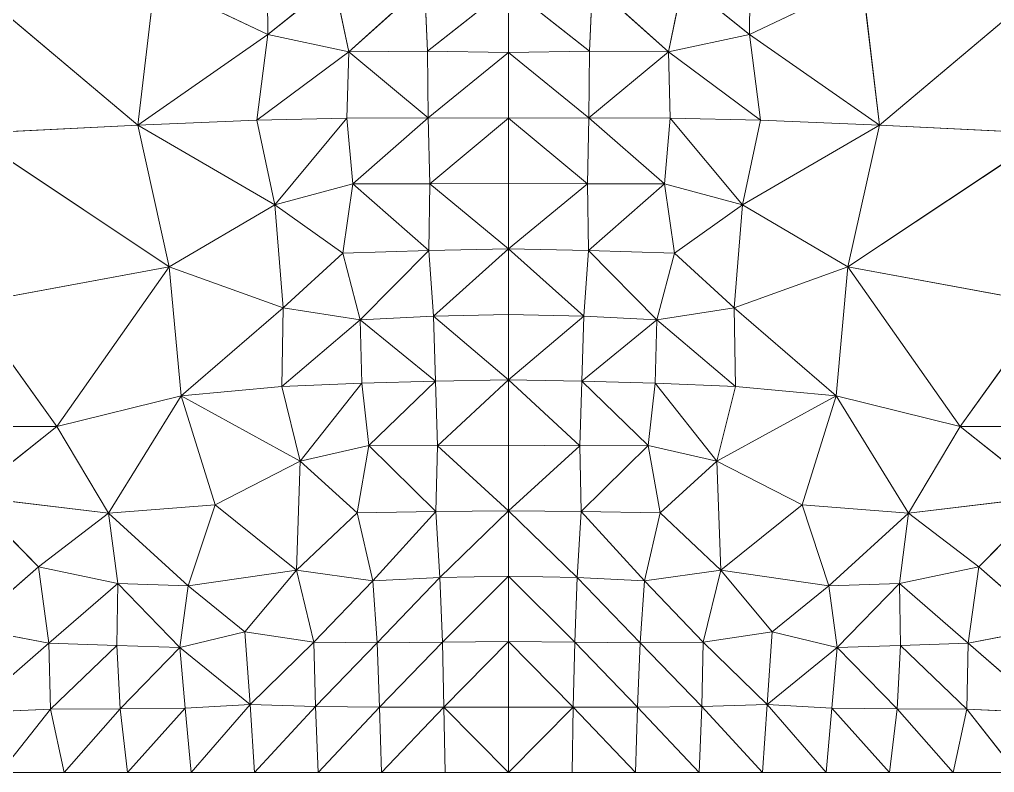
# Model space of a CAD drawing. Header units: metres. Extents: x 0 to 8, y 0 to 4.
# Drawn here: x 1.2734 to 1.7251, y 0 to 0.3486 of the extents above; entities that cross this region are included whole.
import ezdxf

# ---------------------------------------------------------------- set-up
doc = ezdxf.new("R2010")
doc.units = ezdxf.units.M
doc.header["$MEASUREMENT"] = 0
for name, color, linetype, lineweight in [('DL_FE_MESH', 134, 'Continuous', 0), ('DL_FE_MESH_CELLS_8', 132, 'Continuous', 0), ('DL_FE_MESH_CELLS_9', 132, 'Continuous', 0), ('DL_TOPOLOGY', 7, 'Continuous', 0)]:
    doc.layers.add(name, color=color, linetype=linetype, lineweight=lineweight)

msp = doc.modelspace()

# ---------------------------------------------------------------- linework, layer by layer
at = {"layer": 'DL_FE_MESH'}
for p, q in [((1.38799, 0.39184), (1.38846, 0.34169)), ((1.61154, 0.34169), (1.61201, 0.39184)), ((1.32819, 0.29976), (1.33616, 0.36657)), ((1.38846, 0.34169), (1.33616, 0.36657)), ((1.38846, 0.34169), (1.41912, 0.36642)), ((1.42597, 0.3337), (1.41912, 0.36642)), ((1.58088, 0.36642), (1.57403, 0.3337)), ((1.58088, 0.36642), (1.61154, 0.34169)), ((1.66384, 0.36657), (1.61154, 0.34169)), ((1.66384, 0.36657), (1.67181, 0.29976)), ((1.32819, 0.29976), (1.25, 0.36563)), ((1.46107, 0.36522), (1.42597, 0.3337)), ((1.46107, 0.36522), (1.46251, 0.33391)), ((1.46251, 0.33391), (1.5, 0.36364)), ((1.53749, 0.33391), (1.5, 0.36364)), ((1.53749, 0.33391), (1.53893, 0.36522)), ((1.53893, 0.36522), (1.57403, 0.3337)), ((1.67181, 0.29976), (1.75, 0.36563)), ((1.38846, 0.34169), (1.32819, 0.29976)), ((1.38339, 0.30199), (1.38846, 0.34169)), ((1.42597, 0.3337), (1.38846, 0.34169)), ((1.61154, 0.34169), (1.57403, 0.3337)), ((1.61154, 0.34169), (1.67181, 0.29976)), ((1.61154, 0.34169), (1.61661, 0.30199)), ((1.42597, 0.3337), (1.38339, 0.30199)), ((1.42511, 0.30294), (1.42597, 0.3337)), ((1.42597, 0.3337), (1.46251, 0.33391)), ((1.46279, 0.30318), (1.42597, 0.3337)), ((1.5, 0.33333), (1.46251, 0.33391)), ((1.46251, 0.33391), (1.46279, 0.30318)), ((1.46279, 0.30318), (1.5, 0.33333)), ((1.5, 0.33333), (1.53749, 0.33391)), ((1.53721, 0.30318), (1.5, 0.33333)), ((1.53721, 0.30318), (1.53749, 0.33391)), ((1.53721, 0.30318), (1.57403, 0.3337)), ((1.57403, 0.3337), (1.53749, 0.33391)), ((1.57403, 0.3337), (1.61661, 0.30199)), ((1.57403, 0.3337), (1.57489, 0.30294)), ((1.38339, 0.30199), (1.42511, 0.30294)), ((1.42511, 0.30294), (1.39168, 0.26279)), ((1.42511, 0.30294), (1.46279, 0.30318)), ((1.42784, 0.27254), (1.42511, 0.30294)), ((1.46279, 0.30318), (1.42784, 0.27254)), ((1.5, 0.30303), (1.46279, 0.30318)), ((1.46279, 0.30318), (1.46348, 0.27259)), ((1.46348, 0.27259), (1.5, 0.30303)), ((1.5, 0.30303), (1.53721, 0.30318)), ((1.53652, 0.27259), (1.5, 0.30303)), ((1.53652, 0.27259), (1.53721, 0.30318)), ((1.57489, 0.30294), (1.53721, 0.30318)), ((1.53721, 0.30318), (1.57216, 0.27254)), ((1.57489, 0.30294), (1.57216, 0.27254)), ((1.61661, 0.30199), (1.57489, 0.30294)), ((1.57489, 0.30294), (1.60832, 0.26279)), ((1.25, 0.29583), (1.32819, 0.29976)), ((1.32819, 0.29976), (1.38339, 0.30199)), ((1.34279, 0.23411), (1.32819, 0.29976)), ((1.39168, 0.26279), (1.32819, 0.29976)), ((1.39168, 0.26279), (1.38339, 0.30199)), ((1.61661, 0.30199), (1.60832, 0.26279)), ((1.67181, 0.29976), (1.60832, 0.26279)), ((1.67181, 0.29976), (1.61661, 0.30199)), ((1.67181, 0.29976), (1.65721, 0.23411)), ((1.75, 0.29583), (1.67181, 0.29976)), ((1.34279, 0.23411), (1.25, 0.29583)), ((1.65721, 0.23411), (1.75, 0.29583)), ((1.39168, 0.26279), (1.42784, 0.27254)), ((1.42316, 0.24045), (1.42784, 0.27254)), ((1.42784, 0.27254), (1.46348, 0.27259)), ((1.46301, 0.24173), (1.42784, 0.27254)), ((1.46348, 0.27259), (1.46301, 0.24173)), ((1.5, 0.27273), (1.46348, 0.27259)), ((1.46348, 0.27259), (1.5, 0.24242)), ((1.5, 0.27273), (1.53652, 0.27259)), ((1.53652, 0.27259), (1.5, 0.24242)), ((1.53699, 0.24173), (1.53652, 0.27259)), ((1.57216, 0.27254), (1.53652, 0.27259)), ((1.53699, 0.24173), (1.57216, 0.27254)), ((1.57216, 0.27254), (1.60832, 0.26279)), ((1.57216, 0.27254), (1.57684, 0.24045)), ((1.34279, 0.23411), (1.39168, 0.26279)), ((1.39168, 0.26279), (1.39554, 0.21512)), ((1.42316, 0.24045), (1.39168, 0.26279)), ((1.60832, 0.26279), (1.57684, 0.24045)), ((1.60446, 0.21512), (1.60832, 0.26279)), ((1.65721, 0.23411), (1.60832, 0.26279)), ((1.39554, 0.21512), (1.42316, 0.24045)), ((1.42316, 0.24045), (1.46301, 0.24173)), ((1.43126, 0.20954), (1.42316, 0.24045)), ((1.46301, 0.24173), (1.43126, 0.20954)), ((1.5, 0.24242), (1.46301, 0.24173)), ((1.46301, 0.24173), (1.46518, 0.21121)), ((1.46518, 0.21121), (1.5, 0.24242)), ((1.5, 0.24242), (1.53699, 0.24173)), ((1.53482, 0.21121), (1.5, 0.24242)), ((1.53482, 0.21121), (1.53699, 0.24173)), ((1.57684, 0.24045), (1.53699, 0.24173)), ((1.53699, 0.24173), (1.56874, 0.20954)), ((1.57684, 0.24045), (1.56874, 0.20954)), ((1.57684, 0.24045), (1.60446, 0.21512)), ((1.25, 0.21702), (1.34279, 0.23411)), ((1.2908, 0.16019), (1.34279, 0.23411)), ((1.3483, 0.17438), (1.34279, 0.23411)), ((1.34279, 0.23411), (1.39554, 0.21512)), ((1.65721, 0.23411), (1.60446, 0.21512)), ((1.65721, 0.23411), (1.6517, 0.17438)), ((1.65721, 0.23411), (1.75, 0.21702)), ((1.65721, 0.23411), (1.7092, 0.16019)), ((1.2908, 0.16019), (1.25, 0.21702)), ((1.75, 0.21702), (1.7092, 0.16019)), ((1.39554, 0.21512), (1.3483, 0.17438)), ((1.39496, 0.17874), (1.39554, 0.21512)), ((1.43126, 0.20954), (1.39554, 0.21512)), ((1.60446, 0.21512), (1.56874, 0.20954)), ((1.60446, 0.21512), (1.6517, 0.17438)), ((1.60446, 0.21512), (1.60504, 0.17874)), ((1.43126, 0.20954), (1.39496, 0.17874)), ((1.43126, 0.20954), (1.46518, 0.21121)), ((1.43206, 0.18032), (1.43126, 0.20954)), ((1.46613, 0.18124), (1.43126, 0.20954)), ((1.5, 0.21212), (1.46518, 0.21121)), ((1.46518, 0.21121), (1.5, 0.18182)), ((1.46518, 0.21121), (1.46613, 0.18124)), ((1.5, 0.21212), (1.53482, 0.21121)), ((1.53482, 0.21121), (1.5, 0.18182)), ((1.53387, 0.18124), (1.53482, 0.21121)), ((1.53387, 0.18124), (1.56874, 0.20954)), ((1.56874, 0.20954), (1.53482, 0.21121)), ((1.56874, 0.20954), (1.56794, 0.18032)), ((1.56874, 0.20954), (1.60504, 0.17874)), ((1.43206, 0.18032), (1.46613, 0.18124)), ((1.46613, 0.18124), (1.43528, 0.1514)), ((1.5, 0.18182), (1.46613, 0.18124)), ((1.46613, 0.18124), (1.467, 0.15129)), ((1.467, 0.15129), (1.5, 0.18182)), ((1.5, 0.18182), (1.53387, 0.18124)), ((1.533, 0.15129), (1.5, 0.18182)), ((1.533, 0.15129), (1.53387, 0.18124)), ((1.56794, 0.18032), (1.53387, 0.18124)), ((1.53387, 0.18124), (1.56472, 0.1514)), ((1.3483, 0.17438), (1.39496, 0.17874)), ((1.39496, 0.17874), (1.43206, 0.18032)), ((1.40349, 0.14415), (1.39496, 0.17874)), ((1.43206, 0.18032), (1.40349, 0.14415)), ((1.43528, 0.1514), (1.43206, 0.18032)), ((1.56794, 0.18032), (1.56472, 0.1514)), ((1.60504, 0.17874), (1.56794, 0.18032)), ((1.56794, 0.18032), (1.59651, 0.14415)), ((1.60504, 0.17874), (1.59651, 0.14415)), ((1.6517, 0.17438), (1.60504, 0.17874)), ((1.2908, 0.16019), (1.3483, 0.17438)), ((1.3483, 0.17438), (1.31474, 0.12005)), ((1.36404, 0.12398), (1.3483, 0.17438)), ((1.40349, 0.14415), (1.3483, 0.17438)), ((1.6517, 0.17438), (1.59651, 0.14415)), ((1.6517, 0.17438), (1.63596, 0.12398)), ((1.6517, 0.17438), (1.7092, 0.16019)), ((1.6517, 0.17438), (1.68526, 0.12005)), ((1.2908, 0.16019), (1.2092, 0.16019)), ((1.25, 0.12786), (1.2908, 0.16019)), ((1.31474, 0.12005), (1.2908, 0.16019)), ((1.7092, 0.16019), (1.68526, 0.12005)), ((1.7092, 0.16019), (1.7908, 0.16019)), ((1.7092, 0.16019), (1.75, 0.12786)), ((1.40349, 0.14415), (1.43528, 0.1514)), ((1.4298, 0.12015), (1.43528, 0.1514)), ((1.43528, 0.1514), (1.467, 0.15129)), ((1.46631, 0.12078), (1.43528, 0.1514)), ((1.467, 0.15129), (1.46631, 0.12078)), ((1.5, 0.15152), (1.467, 0.15129)), ((1.467, 0.15129), (1.5, 0.12121)), ((1.5, 0.15152), (1.533, 0.15129)), ((1.533, 0.15129), (1.5, 0.12121)), ((1.56472, 0.1514), (1.533, 0.15129)), ((1.53369, 0.12078), (1.533, 0.15129)), ((1.53369, 0.12078), (1.56472, 0.1514)), ((1.56472, 0.1514), (1.59651, 0.14415)), ((1.56472, 0.1514), (1.5702, 0.12015)), ((1.36404, 0.12398), (1.40349, 0.14415)), ((1.40349, 0.14415), (1.40172, 0.0937)), ((1.4298, 0.12015), (1.40349, 0.14415)), ((1.59651, 0.14415), (1.5702, 0.12015)), ((1.59651, 0.14415), (1.63596, 0.12398)), ((1.59828, 0.0937), (1.59651, 0.14415)), ((1.28219, 0.09527), (1.25, 0.12786)), ((1.31474, 0.12005), (1.25, 0.12786)), ((1.68526, 0.12005), (1.75, 0.12786)), ((1.75, 0.12786), (1.71781, 0.09527)), ((1.31474, 0.12005), (1.36404, 0.12398)), ((1.35159, 0.08636), (1.36404, 0.12398)), ((1.40172, 0.0937), (1.36404, 0.12398)), ((1.63596, 0.12398), (1.59828, 0.0937)), ((1.68526, 0.12005), (1.63596, 0.12398)), ((1.63596, 0.12398), (1.64841, 0.08636)), ((1.28219, 0.09527), (1.31474, 0.12005)), ((1.31894, 0.08751), (1.31474, 0.12005)), ((1.35159, 0.08636), (1.31474, 0.12005)), ((1.40172, 0.0937), (1.4298, 0.12015)), ((1.4298, 0.12015), (1.46631, 0.12078)), ((1.43704, 0.08869), (1.4298, 0.12015)), ((1.46631, 0.12078), (1.43704, 0.08869)), ((1.5, 0.12121), (1.46631, 0.12078)), ((1.46631, 0.12078), (1.46821, 0.09022)), ((1.46821, 0.09022), (1.5, 0.12121)), ((1.5, 0.12121), (1.53369, 0.12078)), ((1.53179, 0.09022), (1.5, 0.12121)), ((1.53179, 0.09022), (1.53369, 0.12078)), ((1.5702, 0.12015), (1.53369, 0.12078)), ((1.53369, 0.12078), (1.56296, 0.08869)), ((1.5702, 0.12015), (1.56296, 0.08869)), ((1.5702, 0.12015), (1.59828, 0.0937)), ((1.64841, 0.08636), (1.68526, 0.12005)), ((1.68526, 0.12005), (1.68106, 0.08751)), ((1.68526, 0.12005), (1.71781, 0.09527)), ((1.25, 0.06698), (1.28219, 0.09527)), ((1.28707, 0.05995), (1.28219, 0.09527)), ((1.28219, 0.09527), (1.31894, 0.08751)), ((1.71781, 0.09527), (1.68106, 0.08751)), ((1.71781, 0.09527), (1.71293, 0.05995)), ((1.71781, 0.09527), (1.75, 0.06698)), ((1.40172, 0.0937), (1.35159, 0.08636)), ((1.37786, 0.06514), (1.40172, 0.0937)), ((1.4098, 0.06038), (1.40172, 0.0937)), ((1.40172, 0.0937), (1.43704, 0.08869)), ((1.5, 0.09091), (1.46821, 0.09022)), ((1.46935, 0.06029), (1.5, 0.09091)), ((1.5, 0.09091), (1.53179, 0.09022)), ((1.53065, 0.06029), (1.5, 0.09091)), ((1.59828, 0.0937), (1.56296, 0.08869)), ((1.59828, 0.0937), (1.5902, 0.06038)), ((1.59828, 0.0937), (1.64841, 0.08636)), ((1.59828, 0.0937), (1.62214, 0.06514)), ((1.31894, 0.08751), (1.28707, 0.05995)), ((1.31846, 0.05885), (1.31894, 0.08751)), ((1.31894, 0.08751), (1.35159, 0.08636)), ((1.34773, 0.05787), (1.31894, 0.08751)), ((1.34773, 0.05787), (1.35159, 0.08636)), ((1.37786, 0.06514), (1.35159, 0.08636)), ((1.43704, 0.08869), (1.4098, 0.06038)), ((1.46821, 0.09022), (1.43704, 0.08869)), ((1.43704, 0.08869), (1.43913, 0.05996)), ((1.46821, 0.09022), (1.43913, 0.05996)), ((1.46935, 0.06029), (1.46821, 0.09022)), ((1.53179, 0.09022), (1.53065, 0.06029)), ((1.56296, 0.08869), (1.53179, 0.09022)), ((1.53179, 0.09022), (1.56087, 0.05996)), ((1.56087, 0.05996), (1.56296, 0.08869)), ((1.56296, 0.08869), (1.5902, 0.06038)), ((1.64841, 0.08636), (1.62214, 0.06514)), ((1.68106, 0.08751), (1.64841, 0.08636)), ((1.64841, 0.08636), (1.65227, 0.05787)), ((1.65227, 0.05787), (1.68106, 0.08751)), ((1.68106, 0.08751), (1.71293, 0.05995)), ((1.68106, 0.08751), (1.68154, 0.05885)), ((1.28707, 0.05995), (1.25, 0.06698)), ((1.34773, 0.05787), (1.37786, 0.06514)), ((1.38025, 0.03142), (1.37786, 0.06514)), ((1.4098, 0.06038), (1.37786, 0.06514)), ((1.62214, 0.06514), (1.5902, 0.06038)), ((1.62214, 0.06514), (1.61975, 0.03142)), ((1.65227, 0.05787), (1.62214, 0.06514)), ((1.75, 0.06698), (1.71293, 0.05995)), ((1.28707, 0.05995), (1.25, 0.0276)), ((1.28781, 0.02935), (1.28707, 0.05995)), ((1.28707, 0.05995), (1.31846, 0.05885)), ((1.31846, 0.05885), (1.28781, 0.02935)), ((1.32001, 0.02954), (1.31846, 0.05885)), ((1.31846, 0.05885), (1.34773, 0.05787)), ((1.4098, 0.06038), (1.38025, 0.03142)), ((1.41052, 0.03055), (1.4098, 0.06038)), ((1.4098, 0.06038), (1.43913, 0.05996)), ((1.43913, 0.05996), (1.41052, 0.03055)), ((1.43913, 0.05996), (1.46935, 0.06029)), ((1.44022, 0.03022), (1.43913, 0.05996)), ((1.46935, 0.06029), (1.44022, 0.03022)), ((1.5, 0.06061), (1.46935, 0.06029)), ((1.46935, 0.06029), (1.47005, 0.03022)), ((1.47005, 0.03022), (1.5, 0.06061)), ((1.5, 0.06061), (1.53065, 0.06029)), ((1.52995, 0.03022), (1.5, 0.06061)), ((1.52995, 0.03022), (1.53065, 0.06029)), ((1.53065, 0.06029), (1.56087, 0.05996)), ((1.53065, 0.06029), (1.55978, 0.03022)), ((1.56087, 0.05996), (1.55978, 0.03022)), ((1.5902, 0.06038), (1.56087, 0.05996)), ((1.56087, 0.05996), (1.58948, 0.03055)), ((1.5902, 0.06038), (1.58948, 0.03055)), ((1.5902, 0.06038), (1.61975, 0.03142)), ((1.68154, 0.05885), (1.65227, 0.05787)), ((1.68154, 0.05885), (1.67999, 0.02954)), ((1.71293, 0.05995), (1.68154, 0.05885)), ((1.68154, 0.05885), (1.71219, 0.02935)), ((1.71293, 0.05995), (1.71219, 0.02935)), ((1.71293, 0.05995), (1.75, 0.0276)), ((1.34773, 0.05787), (1.32001, 0.02954)), ((1.35024, 0.02977), (1.34773, 0.05787)), ((1.38025, 0.03142), (1.34773, 0.05787)), ((1.61975, 0.03142), (1.65227, 0.05787)), ((1.65227, 0.05787), (1.64976, 0.02977)), ((1.65227, 0.05787), (1.67999, 0.02954)), ((1.28781, 0.02935), (1.25, 0.0276)), ((1.28781, 0.02935), (1.26471, 0)), ((1.32001, 0.02954), (1.28781, 0.02935)), ((1.29412, 0), (1.28781, 0.02935)), ((1.32001, 0.02954), (1.29412, 0)), ((1.35024, 0.02977), (1.32001, 0.02954)), ((1.32353, 0), (1.32001, 0.02954)), ((1.35024, 0.02977), (1.32353, 0)), ((1.38025, 0.03142), (1.35024, 0.02977)), ((1.35294, 0), (1.35024, 0.02977)), ((1.38025, 0.03142), (1.35294, 0)), ((1.38235, 0), (1.38025, 0.03142)), ((1.41052, 0.03055), (1.38025, 0.03142)), ((1.41052, 0.03055), (1.38235, 0)), ((1.41176, 0), (1.41052, 0.03055)), ((1.44022, 0.03022), (1.41052, 0.03055)), ((1.44022, 0.03022), (1.41176, 0)), ((1.44118, 0), (1.44022, 0.03022)), ((1.47005, 0.03022), (1.44022, 0.03022)), ((1.47005, 0.03022), (1.44118, 0)), ((1.5, 0.0303), (1.47005, 0.03022)), ((1.47005, 0.03022), (1.5, 0)), ((1.47005, 0.03022), (1.47059, 0)), ((1.5, 0.0303), (1.52995, 0.03022)), ((1.52995, 0.03022), (1.5, 0)), ((1.52941, 0), (1.52995, 0.03022)), ((1.52995, 0.03022), (1.55882, 0)), ((1.55978, 0.03022), (1.52995, 0.03022)), ((1.55882, 0), (1.55978, 0.03022)), ((1.58948, 0.03055), (1.55978, 0.03022)), ((1.55978, 0.03022), (1.58824, 0)), ((1.58824, 0), (1.58948, 0.03055)), ((1.61975, 0.03142), (1.58948, 0.03055)), ((1.58948, 0.03055), (1.61765, 0)), ((1.61765, 0), (1.61975, 0.03142)), ((1.61975, 0.03142), (1.64706, 0)), ((1.64976, 0.02977), (1.61975, 0.03142)), ((1.64706, 0), (1.64976, 0.02977)), ((1.64976, 0.02977), (1.67647, 0)), ((1.67999, 0.02954), (1.64976, 0.02977)), ((1.67647, 0), (1.67999, 0.02954)), ((1.67999, 0.02954), (1.70588, 0)), ((1.71219, 0.02935), (1.67999, 0.02954)), ((1.70588, 0), (1.71219, 0.02935)), ((1.73529, 0), (1.71219, 0.02935)), ((1.75, 0.0276), (1.71219, 0.02935))]:
    msp.add_line(p, q, dxfattribs=at)
at = {"layer": 'DL_FE_MESH_CELLS_8'}
for points in [[(1.61154, 0.34169), (1.61201, 0.39184), (1.58088, 0.36642)], [(1.66384, 0.36657), (1.61201, 0.39184), (1.61154, 0.34169)], [(1.57403, 0.3337), (1.58088, 0.36642), (1.53893, 0.36522)], [(1.61154, 0.34169), (1.58088, 0.36642), (1.57403, 0.3337)], [(1.67181, 0.29976), (1.66384, 0.36657), (1.61154, 0.34169)], [(1.67181, 0.29976), (1.75, 0.36563), (1.66384, 0.36657)], [(1.5, 0.36364), (1.53749, 0.33391), (1.53893, 0.36522)], [(1.57403, 0.3337), (1.53893, 0.36522), (1.53749, 0.33391)], [(1.75, 0.29583), (1.75, 0.36563), (1.67181, 0.29976)], [(1.61661, 0.30199), (1.61154, 0.34169), (1.57403, 0.3337)], [(1.67181, 0.29976), (1.61154, 0.34169), (1.61661, 0.30199)], [(1.5, 0.33333), (1.53721, 0.30318), (1.53749, 0.33391)], [(1.53721, 0.30318), (1.57403, 0.3337), (1.53749, 0.33391)], [(1.57489, 0.30294), (1.57403, 0.3337), (1.53721, 0.30318)], [(1.61661, 0.30199), (1.57403, 0.3337), (1.57489, 0.30294)], [(1.5, 0.30303), (1.53652, 0.27259), (1.53721, 0.30318)], [(1.57216, 0.27254), (1.53721, 0.30318), (1.53652, 0.27259)], [(1.57216, 0.27254), (1.57489, 0.30294), (1.53721, 0.30318)], [(1.60832, 0.26279), (1.57489, 0.30294), (1.57216, 0.27254)], [(1.60832, 0.26279), (1.61661, 0.30199), (1.57489, 0.30294)], [(1.60832, 0.26279), (1.67181, 0.29976), (1.61661, 0.30199)], [(1.60832, 0.26279), (1.65721, 0.23411), (1.67181, 0.29976)], [(1.65721, 0.23411), (1.75, 0.29583), (1.67181, 0.29976)], [(1.75, 0.21702), (1.75, 0.29583), (1.65721, 0.23411)], [(1.53652, 0.27259), (1.5, 0.24242), (1.53699, 0.24173)], [(1.53699, 0.24173), (1.57216, 0.27254), (1.53652, 0.27259)], [(1.57684, 0.24045), (1.57216, 0.27254), (1.53699, 0.24173)], [(1.60832, 0.26279), (1.57216, 0.27254), (1.57684, 0.24045)], [(1.60446, 0.21512), (1.60832, 0.26279), (1.57684, 0.24045)], [(1.65721, 0.23411), (1.60832, 0.26279), (1.60446, 0.21512)], [(1.5, 0.24242), (1.53482, 0.21121), (1.53699, 0.24173)], [(1.56874, 0.20954), (1.53699, 0.24173), (1.53482, 0.21121)], [(1.56874, 0.20954), (1.57684, 0.24045), (1.53699, 0.24173)], [(1.60446, 0.21512), (1.57684, 0.24045), (1.56874, 0.20954)], [(1.60446, 0.21512), (1.6517, 0.17438), (1.65721, 0.23411)], [(1.7092, 0.16019), (1.65721, 0.23411), (1.6517, 0.17438)], [(1.7092, 0.16019), (1.75, 0.21702), (1.65721, 0.23411)], [(1.7908, 0.16019), (1.75, 0.21702), (1.7092, 0.16019)], [(1.60504, 0.17874), (1.60446, 0.21512), (1.56874, 0.20954)], [(1.60504, 0.17874), (1.6517, 0.17438), (1.60446, 0.21512)], [(1.53482, 0.21121), (1.5, 0.18182), (1.53387, 0.18124)], [(1.53387, 0.18124), (1.56874, 0.20954), (1.53482, 0.21121)], [(1.56794, 0.18032), (1.56874, 0.20954), (1.53387, 0.18124)], [(1.60504, 0.17874), (1.56874, 0.20954), (1.56794, 0.18032)], [(1.5, 0.18182), (1.533, 0.15129), (1.53387, 0.18124)], [(1.56472, 0.1514), (1.53387, 0.18124), (1.533, 0.15129)], [(1.56472, 0.1514), (1.56794, 0.18032), (1.53387, 0.18124)], [(1.59651, 0.14415), (1.56794, 0.18032), (1.56472, 0.1514)], [(1.59651, 0.14415), (1.60504, 0.17874), (1.56794, 0.18032)], [(1.59651, 0.14415), (1.6517, 0.17438), (1.60504, 0.17874)], [(1.59651, 0.14415), (1.63596, 0.12398), (1.6517, 0.17438)], [(1.68526, 0.12005), (1.6517, 0.17438), (1.63596, 0.12398)], [(1.68526, 0.12005), (1.7092, 0.16019), (1.6517, 0.17438)], [(1.68526, 0.12005), (1.75, 0.12786), (1.7092, 0.16019)], [(1.7908, 0.16019), (1.7092, 0.16019), (1.75, 0.12786)], [(1.533, 0.15129), (1.5, 0.12121), (1.53369, 0.12078)], [(1.53369, 0.12078), (1.56472, 0.1514), (1.533, 0.15129)], [(1.5702, 0.12015), (1.56472, 0.1514), (1.53369, 0.12078)], [(1.59651, 0.14415), (1.56472, 0.1514), (1.5702, 0.12015)], [(1.59828, 0.0937), (1.59651, 0.14415), (1.5702, 0.12015)], [(1.63596, 0.12398), (1.59651, 0.14415), (1.59828, 0.0937)], [(1.71781, 0.09527), (1.75, 0.12786), (1.68526, 0.12005)], [(1.75, 0.06698), (1.75, 0.12786), (1.71781, 0.09527)], [(1.64841, 0.08636), (1.63596, 0.12398), (1.59828, 0.0937)], [(1.64841, 0.08636), (1.68526, 0.12005), (1.63596, 0.12398)], [(1.5, 0.12121), (1.53179, 0.09022), (1.53369, 0.12078)], [(1.56296, 0.08869), (1.53369, 0.12078), (1.53179, 0.09022)], [(1.56296, 0.08869), (1.5702, 0.12015), (1.53369, 0.12078)], [(1.59828, 0.0937), (1.5702, 0.12015), (1.56296, 0.08869)], [(1.68106, 0.08751), (1.68526, 0.12005), (1.64841, 0.08636)], [(1.71781, 0.09527), (1.68526, 0.12005), (1.68106, 0.08751)], [(1.71293, 0.05995), (1.71781, 0.09527), (1.68106, 0.08751)], [(1.75, 0.06698), (1.71781, 0.09527), (1.71293, 0.05995)], [(1.5, 0.09091), (1.53065, 0.06029), (1.53179, 0.09022)], [(1.5902, 0.06038), (1.59828, 0.0937), (1.56296, 0.08869)], [(1.62214, 0.06514), (1.59828, 0.0937), (1.5902, 0.06038)], [(1.64841, 0.08636), (1.59828, 0.0937), (1.62214, 0.06514)], [(1.56087, 0.05996), (1.53179, 0.09022), (1.53065, 0.06029)], [(1.56087, 0.05996), (1.56296, 0.08869), (1.53179, 0.09022)], [(1.5902, 0.06038), (1.56296, 0.08869), (1.56087, 0.05996)], [(1.65227, 0.05787), (1.64841, 0.08636), (1.62214, 0.06514)], [(1.65227, 0.05787), (1.68106, 0.08751), (1.64841, 0.08636)], [(1.68154, 0.05885), (1.68106, 0.08751), (1.65227, 0.05787)], [(1.71293, 0.05995), (1.68106, 0.08751), (1.68154, 0.05885)], [(1.61975, 0.03142), (1.62214, 0.06514), (1.5902, 0.06038)], [(1.61975, 0.03142), (1.65227, 0.05787), (1.62214, 0.06514)], [(1.75, 0.0276), (1.75, 0.06698), (1.71293, 0.05995)], [(1.5, 0.06061), (1.52995, 0.03022), (1.53065, 0.06029)], [(1.55978, 0.03022), (1.53065, 0.06029), (1.52995, 0.03022)], [(1.55978, 0.03022), (1.56087, 0.05996), (1.53065, 0.06029)], [(1.58948, 0.03055), (1.56087, 0.05996), (1.55978, 0.03022)], [(1.58948, 0.03055), (1.5902, 0.06038), (1.56087, 0.05996)], [(1.61975, 0.03142), (1.5902, 0.06038), (1.58948, 0.03055)], [(1.67999, 0.02954), (1.68154, 0.05885), (1.65227, 0.05787)], [(1.71219, 0.02935), (1.68154, 0.05885), (1.67999, 0.02954)], [(1.71219, 0.02935), (1.71293, 0.05995), (1.68154, 0.05885)], [(1.75, 0.0276), (1.71293, 0.05995), (1.71219, 0.02935)], [(1.64976, 0.02977), (1.65227, 0.05787), (1.61975, 0.03142)], [(1.67999, 0.02954), (1.65227, 0.05787), (1.64976, 0.02977)], [(1.52995, 0.03022), (1.55882, 0), (1.55978, 0.03022)], [(1.55978, 0.03022), (1.58824, 0), (1.58948, 0.03055)], [(1.58948, 0.03055), (1.61765, 0), (1.61975, 0.03142)], [(1.61975, 0.03142), (1.64706, 0), (1.64976, 0.02977)], [(1.64976, 0.02977), (1.67647, 0), (1.67999, 0.02954)], [(1.67999, 0.02954), (1.70588, 0), (1.71219, 0.02935)], [(1.71219, 0.02935), (1.73529, 0), (1.75, 0.0276)]]:
    msp.add_3dface(points, dxfattribs=at)
for points, invisible_edges in [([(1.5, 0.36364), (1.5, 0.33333), (1.53749, 0.33391)], 1), ([(1.5, 0.33333), (1.5, 0.30303), (1.53721, 0.30318)], 1), ([(1.5, 0.30303), (1.5, 0.27273), (1.53652, 0.27259)], 1), ([(1.5, 0.27273), (1.5, 0.24242), (1.53652, 0.27259)], 1), ([(1.5, 0.24242), (1.5, 0.21212), (1.53482, 0.21121)], 1), ([(1.5, 0.21212), (1.5, 0.18182), (1.53482, 0.21121)], 1), ([(1.5, 0.18182), (1.5, 0.15152), (1.533, 0.15129)], 1), ([(1.5, 0.15152), (1.5, 0.12121), (1.533, 0.15129)], 1), ([(1.5, 0.12121), (1.5, 0.09091), (1.53179, 0.09022)], 1), ([(1.5, 0.09091), (1.5, 0.06061), (1.53065, 0.06029)], 1), ([(1.5, 0.06061), (1.5, 0.0303), (1.52995, 0.03022)], 1), ([(1.5, 0.0303), (1.5, 0), (1.52995, 0.03022)], 1), ([(1.52995, 0.03022), (1.5, 0), (1.52941, 0)], 2), ([(1.52941, 0), (1.55882, 0), (1.52995, 0.03022)], 1), ([(1.55882, 0), (1.58824, 0), (1.55978, 0.03022)], 1), ([(1.58824, 0), (1.61765, 0), (1.58948, 0.03055)], 1), ([(1.61765, 0), (1.64706, 0), (1.61975, 0.03142)], 1), ([(1.64706, 0), (1.67647, 0), (1.64976, 0.02977)], 1), ([(1.67647, 0), (1.70588, 0), (1.67999, 0.02954)], 1), ([(1.71219, 0.02935), (1.70588, 0), (1.73529, 0)], 2)]:
    msp.add_3dface(points, dxfattribs=dict(at, invisible_edges=invisible_edges))
at = {"layer": 'DL_FE_MESH_CELLS_9'}
for points in [[(1.33616, 0.36657), (1.38846, 0.34169), (1.38799, 0.39184)], [(1.38799, 0.39184), (1.38846, 0.34169), (1.41912, 0.36642)], [(1.25, 0.36563), (1.32819, 0.29976), (1.33616, 0.36657)], [(1.33616, 0.36657), (1.32819, 0.29976), (1.38846, 0.34169)], [(1.38846, 0.34169), (1.42597, 0.3337), (1.41912, 0.36642)], [(1.41912, 0.36642), (1.42597, 0.3337), (1.46107, 0.36522)], [(1.25, 0.36563), (1.25, 0.29583), (1.32819, 0.29976)], [(1.46107, 0.36522), (1.42597, 0.3337), (1.46251, 0.33391)], [(1.46251, 0.33391), (1.5, 0.36364), (1.46107, 0.36522)], [(1.38846, 0.34169), (1.32819, 0.29976), (1.38339, 0.30199)], [(1.38846, 0.34169), (1.38339, 0.30199), (1.42597, 0.3337)], [(1.42597, 0.3337), (1.38339, 0.30199), (1.42511, 0.30294)], [(1.42597, 0.3337), (1.42511, 0.30294), (1.46279, 0.30318)], [(1.42597, 0.3337), (1.46279, 0.30318), (1.46251, 0.33391)], [(1.46279, 0.30318), (1.5, 0.33333), (1.46251, 0.33391)], [(1.38339, 0.30199), (1.39168, 0.26279), (1.42511, 0.30294)], [(1.42511, 0.30294), (1.39168, 0.26279), (1.42784, 0.27254)], [(1.42511, 0.30294), (1.42784, 0.27254), (1.46279, 0.30318)], [(1.46279, 0.30318), (1.42784, 0.27254), (1.46348, 0.27259)], [(1.46348, 0.27259), (1.5, 0.30303), (1.46279, 0.30318)], [(1.25, 0.29583), (1.34279, 0.23411), (1.32819, 0.29976)], [(1.38339, 0.30199), (1.32819, 0.29976), (1.39168, 0.26279)], [(1.39168, 0.26279), (1.32819, 0.29976), (1.34279, 0.23411)], [(1.25, 0.29583), (1.25, 0.21702), (1.34279, 0.23411)], [(1.39168, 0.26279), (1.42316, 0.24045), (1.42784, 0.27254)], [(1.42784, 0.27254), (1.42316, 0.24045), (1.46301, 0.24173)], [(1.42784, 0.27254), (1.46301, 0.24173), (1.46348, 0.27259)], [(1.5, 0.24242), (1.46348, 0.27259), (1.46301, 0.24173)], [(1.34279, 0.23411), (1.39554, 0.21512), (1.39168, 0.26279)], [(1.39168, 0.26279), (1.39554, 0.21512), (1.42316, 0.24045)], [(1.39554, 0.21512), (1.43126, 0.20954), (1.42316, 0.24045)], [(1.42316, 0.24045), (1.43126, 0.20954), (1.46301, 0.24173)], [(1.46301, 0.24173), (1.43126, 0.20954), (1.46518, 0.21121)], [(1.46518, 0.21121), (1.5, 0.24242), (1.46301, 0.24173)], [(1.34279, 0.23411), (1.25, 0.21702), (1.2908, 0.16019)], [(1.34279, 0.23411), (1.2908, 0.16019), (1.3483, 0.17438)], [(1.34279, 0.23411), (1.3483, 0.17438), (1.39554, 0.21512)], [(1.2092, 0.16019), (1.2908, 0.16019), (1.25, 0.21702)], [(1.39554, 0.21512), (1.3483, 0.17438), (1.39496, 0.17874)], [(1.39554, 0.21512), (1.39496, 0.17874), (1.43126, 0.20954)], [(1.43126, 0.20954), (1.39496, 0.17874), (1.43206, 0.18032)], [(1.43126, 0.20954), (1.46613, 0.18124), (1.46518, 0.21121)], [(1.43126, 0.20954), (1.43206, 0.18032), (1.46613, 0.18124)], [(1.5, 0.18182), (1.46518, 0.21121), (1.46613, 0.18124)], [(1.43206, 0.18032), (1.43528, 0.1514), (1.46613, 0.18124)], [(1.46613, 0.18124), (1.43528, 0.1514), (1.467, 0.15129)], [(1.467, 0.15129), (1.5, 0.18182), (1.46613, 0.18124)], [(1.39496, 0.17874), (1.3483, 0.17438), (1.40349, 0.14415)], [(1.39496, 0.17874), (1.40349, 0.14415), (1.43206, 0.18032)], [(1.43206, 0.18032), (1.40349, 0.14415), (1.43528, 0.1514)], [(1.2908, 0.16019), (1.31474, 0.12005), (1.3483, 0.17438)], [(1.3483, 0.17438), (1.31474, 0.12005), (1.36404, 0.12398)], [(1.40349, 0.14415), (1.3483, 0.17438), (1.36404, 0.12398)], [(1.2092, 0.16019), (1.25, 0.12786), (1.2908, 0.16019)], [(1.2908, 0.16019), (1.25, 0.12786), (1.31474, 0.12005)], [(1.40349, 0.14415), (1.4298, 0.12015), (1.43528, 0.1514)], [(1.43528, 0.1514), (1.4298, 0.12015), (1.46631, 0.12078)], [(1.43528, 0.1514), (1.46631, 0.12078), (1.467, 0.15129)], [(1.5, 0.12121), (1.467, 0.15129), (1.46631, 0.12078)], [(1.36404, 0.12398), (1.40172, 0.0937), (1.40349, 0.14415)], [(1.40349, 0.14415), (1.40172, 0.0937), (1.4298, 0.12015)], [(1.25, 0.12786), (1.25, 0.06698), (1.28219, 0.09527)], [(1.31474, 0.12005), (1.25, 0.12786), (1.28219, 0.09527)], [(1.36404, 0.12398), (1.31474, 0.12005), (1.35159, 0.08636)], [(1.35159, 0.08636), (1.40172, 0.0937), (1.36404, 0.12398)], [(1.28219, 0.09527), (1.31894, 0.08751), (1.31474, 0.12005)], [(1.35159, 0.08636), (1.31474, 0.12005), (1.31894, 0.08751)], [(1.40172, 0.0937), (1.43704, 0.08869), (1.4298, 0.12015)], [(1.4298, 0.12015), (1.43704, 0.08869), (1.46631, 0.12078)], [(1.46631, 0.12078), (1.43704, 0.08869), (1.46821, 0.09022)], [(1.46821, 0.09022), (1.5, 0.12121), (1.46631, 0.12078)], [(1.25, 0.06698), (1.28707, 0.05995), (1.28219, 0.09527)], [(1.28219, 0.09527), (1.28707, 0.05995), (1.31894, 0.08751)], [(1.35159, 0.08636), (1.37786, 0.06514), (1.40172, 0.0937)], [(1.37786, 0.06514), (1.4098, 0.06038), (1.40172, 0.0937)], [(1.40172, 0.0937), (1.4098, 0.06038), (1.43704, 0.08869)], [(1.46935, 0.06029), (1.5, 0.09091), (1.46821, 0.09022)], [(1.31894, 0.08751), (1.28707, 0.05995), (1.31846, 0.05885)], [(1.31894, 0.08751), (1.31846, 0.05885), (1.34773, 0.05787)], [(1.31894, 0.08751), (1.34773, 0.05787), (1.35159, 0.08636)], [(1.35159, 0.08636), (1.34773, 0.05787), (1.37786, 0.06514)], [(1.43704, 0.08869), (1.4098, 0.06038), (1.43913, 0.05996)], [(1.43704, 0.08869), (1.43913, 0.05996), (1.46821, 0.09022)], [(1.46821, 0.09022), (1.43913, 0.05996), (1.46935, 0.06029)], [(1.25, 0.06698), (1.25, 0.0276), (1.28707, 0.05995)], [(1.34773, 0.05787), (1.38025, 0.03142), (1.37786, 0.06514)], [(1.37786, 0.06514), (1.38025, 0.03142), (1.4098, 0.06038)], [(1.28707, 0.05995), (1.25, 0.0276), (1.28781, 0.02935)], [(1.28707, 0.05995), (1.28781, 0.02935), (1.31846, 0.05885)], [(1.31846, 0.05885), (1.28781, 0.02935), (1.32001, 0.02954)], [(1.31846, 0.05885), (1.32001, 0.02954), (1.34773, 0.05787)], [(1.4098, 0.06038), (1.38025, 0.03142), (1.41052, 0.03055)], [(1.4098, 0.06038), (1.41052, 0.03055), (1.43913, 0.05996)], [(1.43913, 0.05996), (1.41052, 0.03055), (1.44022, 0.03022)], [(1.43913, 0.05996), (1.44022, 0.03022), (1.46935, 0.06029)], [(1.46935, 0.06029), (1.44022, 0.03022), (1.47005, 0.03022)], [(1.47005, 0.03022), (1.5, 0.06061), (1.46935, 0.06029)], [(1.34773, 0.05787), (1.32001, 0.02954), (1.35024, 0.02977)], [(1.34773, 0.05787), (1.35024, 0.02977), (1.38025, 0.03142)], [(1.25, 0.0276), (1.26471, 0), (1.28781, 0.02935)], [(1.29412, 0), (1.32001, 0.02954), (1.28781, 0.02935)], [(1.32353, 0), (1.35024, 0.02977), (1.32001, 0.02954)], [(1.35294, 0), (1.38025, 0.03142), (1.35024, 0.02977)], [(1.38235, 0), (1.41052, 0.03055), (1.38025, 0.03142)], [(1.41176, 0), (1.44022, 0.03022), (1.41052, 0.03055)], [(1.44118, 0), (1.47005, 0.03022), (1.44022, 0.03022)]]:
    msp.add_3dface(points, dxfattribs=at)
for points, invisible_edges in [([(1.5, 0.33333), (1.5, 0.36364), (1.46251, 0.33391)], 1), ([(1.5, 0.30303), (1.5, 0.33333), (1.46279, 0.30318)], 1), ([(1.5, 0.27273), (1.5, 0.30303), (1.46348, 0.27259)], 1), ([(1.5, 0.24242), (1.5, 0.27273), (1.46348, 0.27259)], 1), ([(1.5, 0.21212), (1.5, 0.24242), (1.46518, 0.21121)], 1), ([(1.5, 0.18182), (1.5, 0.21212), (1.46518, 0.21121)], 1), ([(1.5, 0.15152), (1.5, 0.18182), (1.467, 0.15129)], 1), ([(1.5, 0.12121), (1.5, 0.15152), (1.467, 0.15129)], 1), ([(1.5, 0.09091), (1.5, 0.12121), (1.46821, 0.09022)], 1), ([(1.5, 0.06061), (1.5, 0.09091), (1.46935, 0.06029)], 1), ([(1.5, 0.0303), (1.5, 0.06061), (1.47005, 0.03022)], 1), ([(1.28781, 0.02935), (1.26471, 0), (1.29412, 0)], 2), ([(1.29412, 0), (1.32353, 0), (1.32001, 0.02954)], 1), ([(1.32353, 0), (1.35294, 0), (1.35024, 0.02977)], 1), ([(1.35294, 0), (1.38235, 0), (1.38025, 0.03142)], 1), ([(1.38235, 0), (1.41176, 0), (1.41052, 0.03055)], 1), ([(1.41176, 0), (1.44118, 0), (1.44022, 0.03022)], 1), ([(1.44118, 0), (1.47059, 0), (1.47005, 0.03022)], 1), ([(1.5, 0), (1.5, 0.0303), (1.47005, 0.03022)], 1), ([(1.5, 0), (1.47005, 0.03022), (1.47059, 0)], 4)]:
    msp.add_3dface(points, dxfattribs=dict(at, invisible_edges=invisible_edges))
at = {"layer": 'DL_TOPOLOGY'}
for p, q in [((1.5, 1), (1.5, 0)), ((1, 0), (1.5, 0)), ((1.5, 0), (2, 0))]:
    msp.add_line(p, q, dxfattribs=at)

doc.saveas('drawing.dxf')
